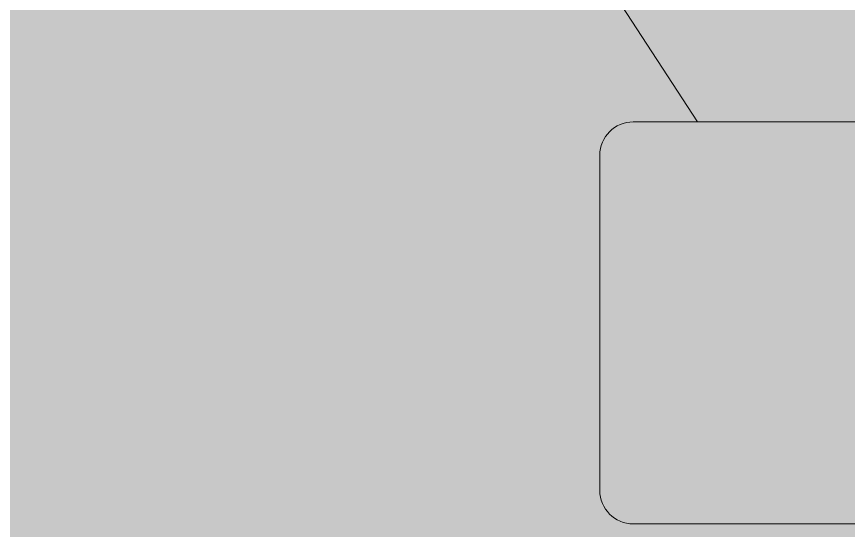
# Model space of a CAD drawing. Header units: millimetres. Extents: x 902415 to 1199587, y -3757 to 35605.
# Drawn here: x 953572 to 956057, y 7631 to 9164 of the extents above; entities that cross this region are included whole.
import ezdxf

# ---------------------------------------------------------------- set-up
doc = ezdxf.new("R2010")
doc.units = ezdxf.units.MM
doc.layers.add('A-GENM', color=13, linetype='Continuous', lineweight=5)

# ---------------------------------------------------------------- blocks, each defined once
blk = doc.blocks.new('Mechanical - Condensers - Mechanical - Condensers-1249279-North - Grids A')
at = {"layer": 'A-GENM'}
blk.add_hatch(color=256, dxfattribs=at).paths.add_polyline_path([(956175.9, 7650), (956413.9, 7650), (956439.8, 7653.4), (956463.9, 7663.4), (956484.6, 7679.3), (956500.5, 7700), (956510.5, 7724.1), (956513.9, 7750), (956513.9, 8750), (956510.5, 8775.9), (956500.5, 8800), (956484.6, 8820.7), (956463.9, 8836.6), (956439.8, 8846.6), (956413.9, 8850), (955413.9, 8850), (955388, 8846.6), (955363.9, 8836.6), (955343.2, 8820.7), (955327.3, 8800), (955317.3, 8775.9), (955313.9, 8750), (955313.9, 7750), (955317.3, 7724.1), (955327.3, 7700), (955343.2, 7679.3), (955363.9, 7663.4), (955388, 7653.4), (955413.9, 7650), (955649.5, 7650)])
for p, q in [((956413.9, 8850), (955413.9, 8850)), ((955313.9, 8750), (955313.9, 7750)), ((955413.9, 7650), (956413.9, 7650))]:
    blk.add_line(p, q, dxfattribs=at)
for centre, start, end in [((955413.9, 8750), 90, 180), ((955413.9, 7750), 180, 270)]:
    blk.add_arc(centre, 100, start, end, dxfattribs=at)
blk = doc.blocks.new('Generic Models 21 - Generic Models 13-2246435-North - Grids A')
at = {"layer": 'A-GENM'}
h = blk.add_hatch(color=256, dxfattribs=at)
h.paths.add_polyline_path([(937570.2, 7600), (942406.7, 7600), (949487, 14287.4), (949210.9, 15709.5), (938853.9, 8494.3), (938853, 7742.8), (938850.5, 7724.1), (938838.2, 7697), (938824.6, 7679.3), (938803.9, 7663.4), (938779.8, 7653.4), (938753.9, 7650), (937753.9, 7650), (937728, 7653.4), (937703.9, 7663.4), (937683.2, 7678.7), (937578.2, 7605.6)])
h.paths.add_polyline_path([(956414.3, 7610), (956388.2, 7650), (955413.9, 7650), (955388, 7653.4), (955363.9, 7663.4), (955343.2, 7679.3), (955327.3, 7700), (955317.3, 7724.1), (955313.9, 7750), (955313.9, 8750), (955317.3, 8775.9), (955327.3, 8800), (955343.2, 8820.7), (955363.9, 8836.6), (955388, 8846.6), (955413.9, 8850), (955605.6, 8850), (951078.9, 15790.9), (949276.9, 15790.1), (950864.8, 7611.2), (956373.9, 7610)])
h = blk.add_hatch(color=256, dxfattribs=at)
h.paths.add_polyline_path([(943298.2, 7600), (945328.2, 7601.9), (949777.6, 12902.1), (949505.3, 14304.6), (942406.7, 7600), (943278.6, 7600)])
h.paths.add_polyline_path([(959565.8, 7609.3), (952202.5, 15790.7), (951079.4, 15790.1), (955605.6, 8850), (956413.9, 8850), (956439.8, 8846.6), (956463.9, 8836.6), (956484.6, 8820.7), (956500.5, 8800), (956510.5, 8775.9), (956513.9, 8750), (956513.9, 7750), (956510.5, 7724.1), (956500.5, 7700), (956484.6, 7679.3), (956463.9, 7663.4), (956439.8, 7653.4), (956413.9, 7650), (956388.2, 7650), (956414.3, 7610), (959334.4, 7609.3)])
for p, q in [((951078.9, 15790.9), (955605.6, 8850)), ((955605.6, 8850), (951078.9, 15790.9))]:
    blk.add_line(p, q, dxfattribs=at)

msp = doc.modelspace()

# ---------------------------------------------------------------- block references
at = {"layer": 'A-GENM'}
for name in ['Generic Models 21 - Generic Models 13-2246435-North - Grids A', 'Mechanical - Condensers - Mechanical - Condensers-1249279-North - Grids A']:
    msp.add_blockref(name, (0, 0), dxfattribs=at)

doc.saveas('drawing.dxf')
